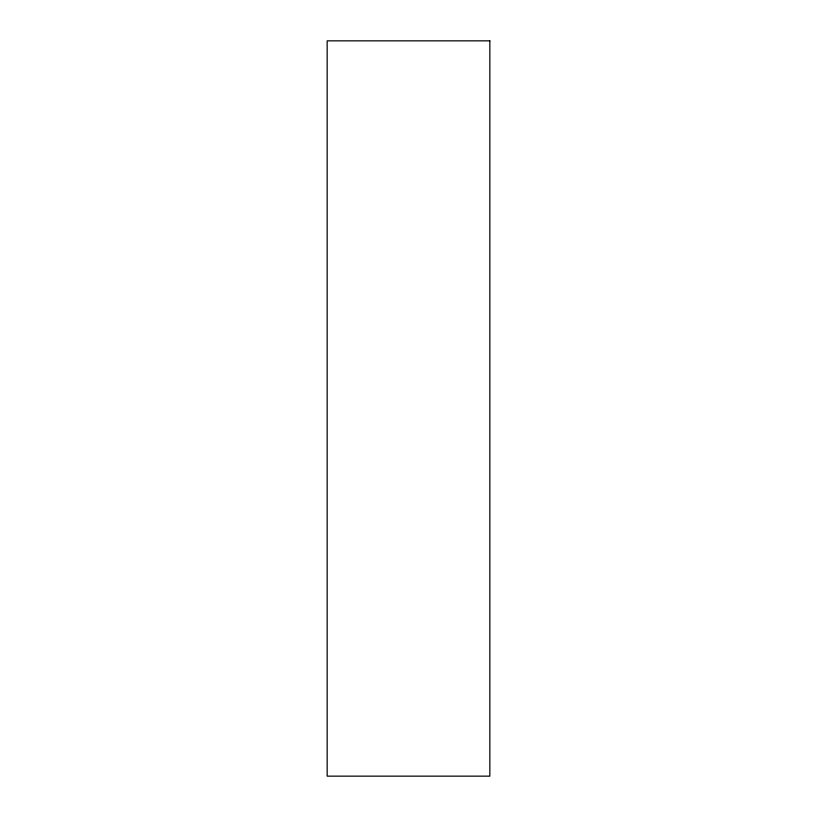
<?xml version="1.0" encoding="UTF-8"?>
<svg xmlns="http://www.w3.org/2000/svg" width="817" height="817" viewBox="0 0 817 817"><rect width="100%" height="100%" fill="white"/><g stroke="black" fill="none" stroke-linecap="round" stroke-linejoin="round"><path stroke-width="1.23" d="M489.843 40.85L327.157 40.85L327.157 776.15L489.843 776.15L489.843 40.85"/></g></svg>
